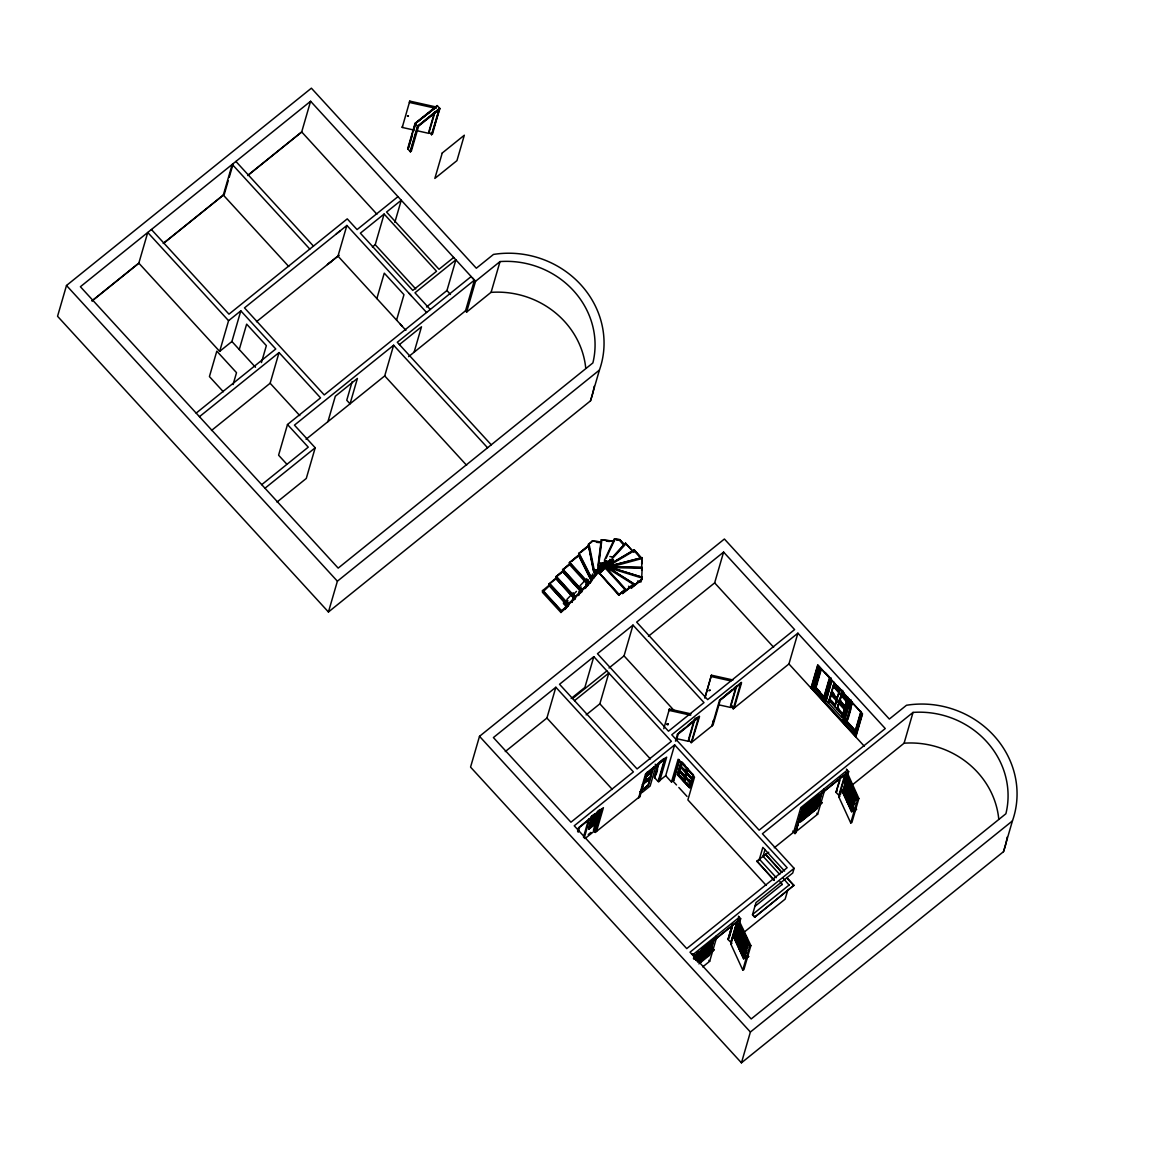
<?xml version="1.0" encoding="UTF-8"?>
<svg xmlns="http://www.w3.org/2000/svg" width="1151" height="1151" viewBox="0 0 1151 1151"><rect width="100%" height="100%" fill="white"/><g stroke="black" fill="none" stroke-linecap="round" stroke-linejoin="round"><path stroke-width="1.5" d="M712.21 949.805L713.203 948.87L714.066 949.82L710.21 953.028L713.203 948.87M820.073 802.722L821.181 801.772L822.044 802.736L818.188 805.945L821.181 801.772M820.505 803.197L810.175 811.354L809.182 814.735L817.109 808.347L817.656 804.491L816.678 807.873L808.75 814.261M854.862 808.606C853.668 810.563 853.51 810.563 854.862 808.606L855.164 809.772M641.668 564.004L641.826 560.609M641.582 568.695L642.172 557.616L611.267 565.529L611.095 568.119M641.683 578.162L642.2 567.472L609.901 566.781L610.98 566.421L611.426 568.263M606.016 567.27L633.438 584.449L632.849 586.506L642.085 579.068L642.229 577.255L609.397 567.098L642.229 577.255M606.174 560.58L603.901 567.011M604.174 567.472L603.915 566.364M745.1 956.495L743.086 953.388L745.1 958.006L743.086 953.388M853.121 809.268L848.316 798.722L849.452 798.29L853.668 807.484M597.93 566.335L601.225 539.833L614.433 541.157M594.621 575.313L597.599 571.918M598.391 565.098L601.282 541.963L592.175 541.056L588.434 544.236L593.93 571.86M601.815 540.121L598.132 570.076L601.772 568.249L603.858 563.026M745.747 956.121C747.661 959.661 744.035 955.272 746.884 955.69L747.431 957.128L746.855 955.877M747.992 955.445L748.567 956.697L747.258 953.56M588.434 544.236L594.693 575.083L598.649 571.817L599.124 568.407M613.037 559.89L610.534 568.493M436.085 108.367L409.54 102.468L409.77 101.115L436.358 107.029L415.856 123.028L413.439 131.358M690.729 715.203L669.163 710.412L669.393 709.059L691.003 713.865M731.101 680.96L711.203 676.543L711.433 675.191L733.043 679.996M611.167 567.889L611.195 565.76L642.172 557.616M413.856 130.034L402.231 127.444L402.505 126.106M409.54 102.468L409.77 101.115L402.231 127.444M417.18 130.768L428.819 133.358L429.107 132.02M669.163 710.412L669.393 709.059L663.782 728.712M676.802 738.712L688.442 741.302L688.73 739.964M704.858 698.182L711.433 675.191L705.146 696.844M718.843 704.844L730.482 707.433L730.77 706.095M66.499 285.491L57.55 316.28L328.438 611.987L590.477 400.865L599.426 370.075A92.368 86.167 16.2 0 0 493.477 254.429L476.327 268.226L311.389 88.181L66.499 285.491L337.387 581.197L328.438 611.987M163.399 243.336L223.323 195.066L232.229 164.392L309.792 249.048M228.243 180.707L224.272 194.39L163.37 243.451M229.236 177.297L233.207 163.615M92.094 300.785L138.825 263.133L219.668 351.372L228.574 320.697L240.818 310.842L275.765 348.983L196.174 413.108M219.668 351.372L231.912 341.502L240.818 310.842M408.576 356.666L465.536 310.784L466.601 312.094L475.536 281.304L310.597 101.259L301.663 132.048L247.71 175.513M239.264 349.53L246.645 324.122L266.356 345.631L261.435 362.579M233.077 384.549L236.516 372.679L216.805 351.156L209.424 376.578L223.337 391.772M211.496 430.488L270.14 383.24L279.046 352.566L320.553 397.872L287.491 424.518L278.585 455.192L286.657 463.997M426.575 312.468L346.883 225.438L337.977 256.112L405.9 330.294M487.564 447.768L393.628 345.228L294.44 425.136L315.201 447.782L306.281 478.456L277.003 502.052M372.406 246.961L375.212 244.717L384.117 214.043L436.546 271.276L412.792 290.412L360.364 233.178L384.117 214.043M327.934 421.64L335.315 396.232L357.414 378.42L350.033 403.843L346.753 400.26L352.163 381.628M431.596 134.739L439.912 108.568L437.15 105.547L415.051 123.344L407.67 148.767L410.432 151.788L411.367 151.04L418.633 126.063L438.862 109.762L431.596 134.739L428.834 131.718L434.143 113.388M407.943 149.069L415.324 123.646L437.423 105.849M408.591 148.019L412.461 134.696M410.159 151.486L417.54 126.078L439.639 108.266L432.531 133.991M410.432 151.788L417.827 126.38L439.912 108.568M394.822 222.373L401.267 200.231L386.563 212.057L439.006 269.291L453.695 257.464M376.866 298.569L384.261 273.147L403.972 294.67L396.577 320.079M428.819 133.358L435.107 111.705M306.051 439.279L384.722 375.902L393.628 345.228M414.101 352.22L421.496 326.798L399.397 344.609M446.933 290.627L455.882 259.838L414.979 292.786L430.273 309.49M465.508 310.899L474.442 280.11L397.296 342.264L491.247 444.804M310.597 101.259L80.397 286.728L338.178 568.119L592.88 362.925A85.85 80.095 16.2 0 0 500.023 261.579L491.089 292.368A85.85 80.095 16.2 0 1 585.758 368.306M479.507 736.323L470.558 767.113L741.445 1062.819L1003.485 851.697L1012.434 820.908A92.368 86.167 16.2 0 0 906.484 705.261L889.335 719.058L724.396 539.013L479.507 736.323L750.394 1032.03L741.445 1062.819M542.423 590.794L561.429 611.541L542.423 590.794L549.099 585.24L568.047 606.217L549.041 585.471L549.631 583.399L568.206 603.671L567.601 605.743L561.487 610.677L560.954 612.505L542.38 592.233L542.912 590.405L561.487 610.677M543.603 591.254L550.092 585.053M549.142 583.802L568.148 604.548L549.142 583.802L555.818 578.248L574.766 599.225L555.76 578.478L556.35 576.406L574.924 596.678L574.32 598.736L568.206 603.671M581.557 591.988L574.867 597.556L555.861 576.809L562.551 571.241L581.485 592.218L562.479 571.471L563.084 569.414L581.643 589.686L581.054 591.743L574.924 596.678M562.594 569.803L569.27 564.249L588.204 585.226L581.6 590.549L562.594 569.803L569.198 564.479L569.803 562.422L588.377 582.679L587.773 584.751L581.643 589.686M569.371 562.58L588.319 583.557L591.485 581.01L578.622 555.127L569.313 562.81L578.565 555.357L579.154 553.3L591.787 578.349L594.448 576.205L595.053 574.148L589.01 543.776M578.723 553.473L591.643 579.126L594.664 576.694L591.571 579.356L578.651 553.703L588.478 545.617L593.441 571.141M564.58 608.39L565.155 608.879M564.911 609.066L567.385 600.577L565.098 609.426M565.342 609.224L567.846 600.621M571.054 601.599L572.076 602.232L571.342 601.282M573.86 595.081L571.889 601.872M571.831 602.433L574.32 593.815M588.478 545.617L578.651 553.703M574.867 597.556L555.933 576.579M592.175 541.056L601.282 541.963M577.816 594.477L578.55 595.427L578.032 594.405M580.334 588.276L578.363 595.081L580.579 588.089M578.55 595.427L581.054 586.823M581.6 590.549L588.823 584.334L589.427 582.262M582.708 589.269L582.104 591.326L575.989 596.261L575.385 598.319L569.256 603.253L568.666 605.325L560.954 612.505M584.507 587.6L585.327 587.888M505.275 751.574L546.912 718.037L555.847 687.248L633.41 771.904L570.954 822.217L493.405 737.561L555.847 687.248M585.082 588.075L587.053 581.284M585.269 588.434L588.017 579.629L585.514 588.233M588.319 583.557L592.247 580.003L592.722 577.73L593.513 578.133M601.225 539.833L614.361 541.373M592.305 575.486L590.319 582.277M589.744 581.787L590.262 582.823L592.549 573.975M590.262 582.823L592.506 575.745M593.269 578.334L595.973 569.63M596.103 573.73L595.513 575.788L592.679 577.845L593.456 578.68L596.189 569.874M598.635 567.659C599.484 570.982 594.592 575.486 596.448 574.191M596.204 574.378L598.419 567.385M596.391 574.737L599.124 565.932M598.649 571.817L599.254 569.745L603.239 568.767L603.843 566.709M599.47 569.213L600.045 570.263L599.714 569.169M598.793 572.651L605.469 567.098L625.497 589.269L618.878 594.592L598.793 572.651L605.469 567.098M601.872 563.084L600.189 569.731M628.575 586.247L631.453 588.06L632.057 586.003L622.547 593.657L623.151 591.585L618.72 595.168L599.225 573.126L605.34 568.191L625.007 589.657L624.403 591.729L634.014 583.802L607.483 567.055L633.956 584.032M600.045 570.263L602.16 562.94M600.318 570.119L602.318 563.227M605.8 567.112L601.34 566.853L606.361 566.35M599.182 570.062L601.844 568.033M602.548 570.623L601.786 569.788L604.03 562.71M602.031 569.918L604.505 561.415M602.275 569.716L604.246 562.925M603.858 567.443L605.858 560.551M604.232 567.04L605.714 561.947M625.914 543.862L606.778 564.637L609.21 566.278L609.109 567.285L605.728 564.824L608.75 561.371M605.555 568.335L607.555 561.443M605.8 568.465L607.8 561.242M624.259 544.466L619.756 539.56L614.332 539.013L619.684 539.79L624.187 544.696M606.045 568.263L608.03 561.458M607.44 568.076L609.857 559.429M607.512 568.335L610.116 559.631M607.757 568.465L610.26 559.53M608.001 568.263L610.476 559.774L605.728 564.824M610.231 565.918L609.426 564.45L634.172 549.861L641.582 558.249L634.172 549.861M609.311 568.522L612.044 559.717L609.555 568.637M609.555 568.321L612.044 559.717M611.123 566.594L610.361 566.853L611.843 561.76M610.893 568.436L613.411 559.631M612.692 557.257L625.54 543.157L634.014 552.408M593.815 656.66L559.53 684.284L637.078 768.94L671.364 741.316L593.815 656.66L584.866 687.449L571.155 698.499M618.72 595.168L625.568 589.039M586.147 714.872L599.858 703.822L608.807 673.033L574.522 700.657M641.567 570.162L642.1 568.321L611.627 567.572M642.2 567.472L610.965 566.925M637.525 581.025L640.848 582.075L642.129 578.104L609.498 568.019M642.085 579.068L632.906 586.276M609.023 667.983L624.043 655.883L632.992 625.094L703.995 702.599L668.486 731.202L597.484 653.71L632.992 625.094M577.543 831.108L578.536 827.713L603.412 807.671L596.506 831.425L595.47 830.288L594.233 831.295L595.268 832.418L638.776 797.37M578.162 832.259L579.6 827.296L602.002 809.254L595.268 832.418M583.456 837.122L588.751 818.908M584.219 837.957L589.513 819.742M591.283 819.411L592.434 815.469L589.384 828.447L589.6 825.224M598.304 821.253L588.693 829.224L592.535 815.599M595.096 819.958L594.333 822.591L595.326 823.656L598.477 810.808M596.319 815.742L595.556 818.361L596.549 819.44L590.607 824.217L589.729 823.267M594.42 816.059L596.793 814.145L597.556 811.527M594.779 823.066L595.542 820.433M591.197 819.699L597.34 814.735L597.988 812.002M595.643 820.562L594.88 823.181L588.837 827.842M597.34 814.735L598.103 812.117M599.527 817.037L597.153 818.951L596.606 818.347L598.98 816.433L596.535 818.634L595.93 823.166L596.146 819.944M596.606 818.347L597.369 815.728M598.606 811.513L598.391 814.721L600.764 812.807M593.398 830.375L594.837 825.411M597.153 818.951L598.304 815.009L600.678 813.095M598.391 814.721L599.095 810.318M594.233 831.295L600.477 809.772M645.51 774.206L638.604 797.96L639.841 796.952L646.574 773.789L665.235 758.754L658.516 781.917L659.753 780.91L666.659 757.171L645.51 774.206L647.725 771.616M639.438 796.492L646.574 773.789M644.474 781.903L645.984 776.695L652.344 771.832L646.128 776.839C637.855 792.492 661.422 765.933 644.618 782.047M653.509 767.185L652.516 771.256L646.301 776.263L646.92 773.501M646.301 776.263L647.438 772.35M645.164 781.141L646.517 776.479L645.294 781.284L650.315 777.242L651.667 772.594M647.74 772.235L646.977 775.486L647.884 772.393M652.761 768.206L651.854 771.299M640.273 791.759L648.473 785.155L650.502 778.205L642.287 784.809M650.833 777.04L652.214 771.674M656.372 764.523L650.128 786.047L642.129 792.492M658.199 764.135L654.343 777.371L658.099 781.471L664.818 758.293M654.761 777.831L659.091 762.94M656.084 774.681L657.566 769.587M648.416 636.244L714.656 582.881L723.605 552.092L794.607 629.597L707.664 699.635L636.661 622.13L723.605 552.092M675.479 741.1L677.45 734.309L699.261 716.21M659.926 780.335L665.695 775.688L674.644 744.898L787.155 867.71L686.744 948.597L574.234 825.785L674.644 744.898M676.313 740.654L678.256 733.993L698.484 717.706L691.219 742.683L688.456 739.661M665.695 775.688L671.493 782.018L678.126 759.214L694.513 777.098L687.881 799.902L766.163 885.349M676.5 784.939L672.99 781.097L679.234 759.588M674.328 778.752L679.608 760.552M677.45 774.839L681.334 761.789L693.564 775.155L689.809 788.09L677.45 774.839L681.334 761.789M685.636 776.911L690.974 782.881L689.219 787.313L678.083 775.141L681.665 762.768L685.334 765.847L682.284 762.279L678.572 774.752L683.867 780.536L687.579 768.062L685.823 772.494L680.529 766.71L681.637 765.818L680.442 766.998L685.737 772.781L684.6 776.709L679.306 770.925L680.399 770.033L679.219 771.213L684.514 776.997L683.377 780.925L684.356 780.133M688.931 737.992L694.254 719.663M688.442 741.302L695.218 717.979M699.549 716.512L691.88 741.632M687.751 769.976L684.413 781.126L689.708 786.91L690.845 782.982L685.55 777.198L683.924 781.529L685.018 780.637M685.751 776.81L691.06 782.594L690.442 783.083L685.147 777.313L687.392 772.479M691.665 778.867L686.37 773.084L687.521 769.156M689.219 787.313L693.305 774.537M690.931 782.694L692.082 778.767M691.434 781.284L692.197 778.666M713.303 720.483L712.095 725.864L719.49 700.441L741.302 682.342M735.806 687.464L730.482 705.793L733.259 708.815L788.939 663.954L797.888 633.179L885.263 728.554L759.142 830.173L671.767 734.784L797.888 633.179M730.482 707.433L736.769 685.78M733.259 708.815L740.525 683.823L720.296 700.125L713.03 725.116L691.219 742.683M741.575 682.644L734.194 708.066L732.007 705.678M693.463 958.582L694.456 955.157M693.895 959.056L694.887 955.632L693.578 954.193M696.01 957.531L696.988 954.15L704.916 947.777L703.937 951.158L696.01 957.531L696.556 953.675L699.204 951.546M695.132 959.287L696.571 954.323M700.283 961.747L701.261 958.351L697.305 961.545M702.009 955.79L701.333 958.136L697.377 961.315M704.484 947.287L703.491 950.683L695.578 957.057M702.498 955.402L701.822 957.733L709.75 951.345L710.757 947.848M702.901 954.006L703.578 951.676M697.736 962.02L701.765 958.61L702.786 955.114L701.909 954.15M696.254 960.193L702.858 954.884L703.865 951.388L702.988 950.424M709.649 949.704L710.325 947.374L711.203 948.338L710.181 951.834L702.196 958.438L700.772 961.344L708.699 954.97M711.203 948.338L703.275 954.711L702.254 958.207L701.391 957.258M712.282 944.611L704.354 950.985L703.347 954.481L711.26 948.107L712.282 944.611L711.404 943.647M704.426 950.755L705.405 947.374L713.332 941L712.34 944.381L703.98 950.28L711.908 943.906M713.879 940.367L709.548 955.272L698.902 963.862M712.325 949.287L712.814 947.59M712.627 949.618L712.944 947.489M702.743 966.869L709.692 961.286L716.67 937.259L715.793 936.31M738.007 918.412L750.884 945.604L743.906 969.631L742.755 970.063L730.914 944.18L731.892 943.388L728.007 939.475L732.482 924.08M728.007 939.475L732.094 925.749M728.626 938.971L732.381 926.051M729.432 936.54L732.281 926.728M736.813 922.052L730.856 942.568L736.511 923.562M730.914 944.18L737.892 920.153L749.733 946.036L742.755 970.063M733.388 938.238L737.388 924.512M774.148 880.414L756.955 861.193L765.516 854.287L782.09 872.372M739.733 921.965L740.683 918.685L738.381 916.182M734.885 939.417L736.439 935.821L740.64 945.014L739.086 948.625L734.885 939.417L736.439 935.821M740.079 945.23L735.935 935.806L736.957 932.31L738.093 931.878M742.366 940.856L741.23 941.288L737.014 932.08L738.036 928.584L739.172 928.152M741.23 941.288L742.237 937.792L738.093 928.353L739.647 924.757L743.863 933.95L739.359 949.201L743.56 958.395L744.553 955.013L740.41 945.59L741.546 945.158M740.712 944.798L736.511 935.59L737.187 933.26M739.647 924.757L738.669 928.138L742.309 937.561L743.287 934.18L739.086 924.972M811.225 688.284L817.944 665.134M765.041 849.496L762.969 856.603L768.724 852.258M818.577 665.897L861.423 712.67M818.663 666.602L812.405 688.111L813.628 687.133L819.368 667.364M818.706 668.688L813.412 686.888L825.008 699.549M765.516 854.287L780.81 871.422M736.957 932.31L741.158 941.518L740.136 945.014L741.287 944.583M820.605 668.501L814.807 688.413L816.03 687.42L821.109 669.997M820.807 668.947L815.469 687.32L824.274 696.93L829.123 680.227M817.095 682.169L815.642 687.176L820.044 691.981M818.059 678.831L820.98 668.817M741.992 941.878L740.971 945.374L744.611 954.783L745.632 951.287L741.417 942.093L742.568 941.662L746.769 950.855M744.122 934.54L743.143 937.921L746.783 947.331L747.762 943.949L743.546 934.756L747.632 942.194M794.104 868.329L690.01 952.179L751.186 1018.952L1005.888 813.757A85.85 80.095 16.2 0 0 913.031 712.411L762.422 833.756L794.104 868.329L792.737 873.019L756.006 902.614L752.452 914.815L754.639 917.203L793.917 885.292L786.824 877.551M746.265 950.841L746.711 947.561L742.568 938.137L743.719 937.705L747.848 947.129L746.711 947.561M745.517 953.402L746.193 951.071L742.064 941.647L743.071 938.151L747.287 947.345M746.769 956.409L746.855 958.481L747.186 956.251L745.862 956.927M746.855 958.481L747.387 956.682L746.021 957.272M823.785 700.527L830.029 679.018L831.252 678.025M827.9 689.622L829.339 684.658M831.123 680.198L824.879 701.722L826.101 700.729L831.885 680.428M831.655 680.629L826.101 700.729M834.216 682.298L828.303 702.671L829.281 701.88M836.417 701.808L835.137 706.196L829.454 699.995L831.209 694.096M829.77 700.182L832.245 691.693M833.223 688.298L834.705 683.205M792.708 831.094L795.01 833.612L802.132 809.095L848.661 771.602L846.359 769.084M795.01 833.612L802.434 808.06L819.095 794.636M795.528 833.18L802.405 808.721L847.884 772.076L847.122 775.515M795.355 832.993L802.866 808.534M809.987 808.707L809.311 811.038L801.312 817.656L800.333 821.037L808.261 814.649L809.239 811.268M801.729 816.26L802.405 813.93L810.318 807.542M802.808 812.534L803.484 810.203L811.412 803.815L810.39 807.311L802.463 813.699M804.549 807.225L800.218 822.131L817.527 808.189L821.857 793.284M782.234 884.601L779.918 881.623M809.685 811.743L801.758 818.131L800.779 821.512L808.693 815.124L809.685 811.743L808.808 810.793L802.204 816.117M803.11 809.498L803.988 810.448L804.966 807.067L812.894 800.679L811.915 804.06L803.916 810.678L802.909 814.174L810.822 807.786L811.843 804.29L810.966 803.34M834.648 706.599L836.345 700.729M838.575 693.06L836.878 698.916L838.691 694.082M839.899 688.499L838.906 691.924L839.151 689.722M842.086 690.888L841.093 694.298L842.072 693.521L845.481 697.233M842.489 696.067L841.309 695.003L839.611 700.858L841.05 701.002M829.943 699.607L828.965 700.398L842.503 715.174L837.324 708.584L839.079 702.685L836.835 708.973L839.511 702.326M840.043 700.499L841.741 694.657L839.065 701.29L840.043 700.499L845.726 706.7M806.232 812.692L808.865 810.563L809.541 808.232M812.016 799.729L811.038 803.11L811.915 804.06M810.477 808.319L810.232 811.124L818.16 804.736L819.167 801.24L818.303 800.29L810.376 806.678M819.383 796.564L820.26 797.514L819.239 801.01L811.311 807.398L811.901 803.427L819.814 797.039M811.311 807.398L812.333 803.902L820.318 797.283L821.31 793.902L813.383 800.29L812.405 803.671L812.951 799.816M810.764 808.016L802.837 814.404L801.815 817.901L809.743 811.513L810.764 808.016L809.887 807.067L803.355 812.16M810.232 811.124L811.254 807.628L819.167 801.24M787.845 889.852L785.155 899.118L744.769 931.648M789.183 885.22L783.327 878.386M826.116 700.297L841.841 717.461L847.769 697.089M842.992 714.785L844.273 710.383L843.05 714.742L842.748 712.987M845.654 705.635L846.503 702.714L845.712 705.592M817.627 802.621L818.303 800.29M754.639 917.203L793.917 885.292M810.175 811.354L817.714 804.261L818.735 800.765L811.254 807.628M819.483 798.204L818.807 800.535L810.88 806.923M848.56 699.391L842.345 720.785L843.568 719.807M847.395 706.628L848.834 701.693M849.654 700.585L843.438 721.979L845.884 720.008M820.605 802.535L821.095 800.837M850.877 699.592L844.661 721.001L856.042 733.417L854.819 734.41L861.063 712.886M795.442 832.087L817.656 814.189L824.648 790.162L823.771 789.212M849.726 706.772L851.179 701.808M852.1 701.75L846.057 722.526L847.496 720.799L846.273 721.778L855.078 731.389L855.697 730.899L846.891 721.289L851.74 704.599M852.057 703.06L846.719 721.432L855.524 731.043L860.862 712.67M847.985 719.13L850.891 709.102M847.294 772.753L858.862 798.521L851.884 822.533L850.733 822.965L838.892 797.082L839.87 796.305L835.986 792.377L840.46 776.983M835.986 792.377L839.885 780.579M860.905 711.361L854.862 732.137L856.085 731.144M856.517 731.777L857.955 726.842M858.919 723.547L860.344 718.598M862.3 713.62L855.668 736.439L811.067 687.751L817.699 664.947L862.545 713.821L855.812 736.971M838.834 795.485L844.791 774.954M838.892 797.082L845.381 774.781M840.374 794.578L841.87 789.428M843.856 782.565L845.352 777.429M847.712 774.868L848.661 771.602M847.64 801.312L848.618 797.931L844.474 788.507L845.496 785.011L849.711 794.204L847.064 801.528L842.863 792.334L843.841 788.953L845.05 788.291L848.56 795.96M846.014 781.5L844.992 784.996L849.136 794.42L848.114 797.916L843.913 788.723L844.92 785.227L846.129 784.565L850.344 793.758L849.193 794.19L850.215 790.694L846.014 781.5L847.15 781.069L851.352 790.262L850.215 790.694M849.323 785.442L851.423 790.032L850.287 790.464L846.071 781.27L847.05 777.889M844.417 788.737L843.424 792.118L846.935 799.787M846.244 782.45L845.568 784.781L849.769 793.974L850.79 790.478L846.575 781.284M850.287 790.464L851.265 787.083M852.517 807.93L851.539 811.311L847.337 802.103L848.316 798.722M848.373 798.492L849.395 794.996L850.546 794.564L854.747 803.772L853.61 804.204L852.589 807.7L848.373 798.492L849.524 798.06M853.61 804.204L849.467 794.765L850.474 791.269L851.625 790.838L855.826 800.046M856.301 796.65L854.747 800.247L850.546 791.039L851.524 787.658M848.891 798.506L847.899 801.887L852.114 811.095M850.474 791.269L854.689 800.477L853.668 803.973L854.819 803.542L850.603 794.334L851.28 792.003M851.625 806.204L853.064 810.923L852.474 809.628M850.733 822.965L857.711 798.952L845.87 773.069M853.999 810.175L855.366 809.585L854.833 811.383L854.934 809.743M852.704 784.594L904.096 743.201L913.031 712.411M601.34 566.853L602.923 563.371M604.376 560.35L614.332 539.013M606.073 558.293L614.965 539.315M601.412 569.011L601.772 568.249M407.368 116.05L408.288 116.352M407.684 115.906L408.432 115.877M668.184 724.267L666.947 723.921L668.012 723.778M710.095 690.413L708.858 690.629L710.095 689.953M608.39 565.645L607.656 566.58L608.62 565.961M612.332 557.487L625.54 543.157M711.98 948.352L713.16 948.942M566.839 599.513L573.313 592.707M572.061 595.959L576.464 591.369M580.032 585.715L586.765 578.723M709.779 952.553L712.57 950.294M247.738 175.398L301.691 131.933L376.909 214.187M92.066 300.9L138.796 263.248L147.745 232.473L228.574 320.697M415.856 123.028L436.358 107.029M346.883 225.438L244.487 307.878L324.237 394.922L471.176 276.542M397.987 196.648L357.083 229.596L347.257 218.863L228.977 314.165L151.414 229.509M256.457 321.733L339.013 255.263L327.416 264.557L331.114 261.637M199.454 416.691L279.046 352.566M426.517 306.986L446.962 290.512L450.458 294.483M500.023 261.579L475.492 281.333L472.255 277.722M466.601 312.094L491.117 292.253M261.723 484.657L308.252 447.163L287.491 424.518M264.989 488.225L315.201 447.782M337.387 581.197L599.426 370.075M590.06 543.358L591.945 541.848M581.543 551.818L588.147 546.495M572.105 560.997L578.363 555.947M564.134 568.997L570.263 564.062M555.861 576.809L562.479 571.471M557.415 575.989L563.544 571.054M550.696 582.981L556.811 578.061M597.283 571.601L600.434 569.098M595.053 574.148L597.527 572.148M601.786 569.788L602.793 570.436M599.052 573.702L602.376 571.025M588.377 582.679L591.182 580.421M568.148 604.548L574.824 598.995M561.429 611.541L568.105 605.987M624.475 591.499L634.014 583.802M631.453 588.06L641.452 580.018M572.579 698.542L606.865 670.918M684.068 728.454L677.45 734.309M688.212 725.116L697.88 717.318M731.633 690.125L719.49 700.441M734.396 687.91L737.158 685.679M590.549 817.239L594.707 813.901M597.47 811.671L600.232 809.441M600.678 809.642L592.448 816.275M658.3 763.099L663.595 758.84M648.833 771.184L663.494 759.372M600.318 812.333L597.757 814.419L598.304 815.009M591.312 819.814L597.254 815.023L596.103 818.965L590.089 824.03M597.858 814.534L600.246 812.62M646.157 776.105L652.516 771.256M589.629 823.152L593.182 820.275M590.06 823.627L596.002 818.836L597.139 814.908L597.686 815.498L591.743 820.289L590.88 819.339M589.585 826.418L595.053 822.217M642.747 784.407L650.358 778.047M595.384 822.562L597.873 820.778M588.693 829.224L598.29 821.483M640.891 790.795L647.955 785.356L649.811 778.968M640.129 791.615L648.473 785.155M588.233 834.547L590.851 832.432M585.053 838.547L595.556 830.101M678.083 775.141L679.176 774.263M671.493 782.018L673.954 780.047M672.99 781.097L673.839 780.407M685.737 772.781L686.442 772.004L681.018 766.307M686.37 773.084L687.478 772.206M684.6 776.709L685.205 776.22L679.91 770.436M684.514 776.997L685.133 776.508L679.795 770.537M685.147 777.313L686.241 776.421M691.334 782.579L690.355 783.371L685.061 777.587M816.246 686.687L815.023 687.679L823.828 697.276L824.447 696.787M834.202 684.931L833.223 685.723L846.776 700.499L847.755 699.722M824.835 697.031L823.612 698.024L829.655 677.248L825.253 672.443M844.978 705.29L844.748 707.491L831.195 692.715L832.173 691.924L834.417 694.37M841.841 717.461L842.82 716.67M847.323 770.148L800.794 807.628L793.672 832.144L774.263 847.783M821.872 792.406L824.648 790.162M804.535 806.592L812.462 800.204L811.469 803.585L803.556 809.973M815.584 797.686L819.541 794.492M805.686 807.599L809.714 804.175M811.455 802.952L815.483 799.528M811.959 803.197L819.886 796.809M812.002 808.045L815.958 804.851M809.297 810.39L815.901 805.081M799.902 820.562L807.815 814.174L808.693 815.124M809.628 812.721L816.232 807.398L817.109 808.347M818.232 805.815L822.044 802.736M800.679 820.102L807.34 814.75M810.002 812.592L816.663 807.225M836.935 791.082L836.604 791.888M756.854 861.538L759.3 859.567L762.84 847.366L784.579 871.091M692.816 954.726L739.359 917.232M701.391 949.561L716.67 937.259M754.783 906.456L782.335 884.27M708.93 943.705L711.577 941.576M740.683 918.685L694.154 956.179L691.852 953.661M695.132 956.582L701.736 951.258M703.477 950.035L711.476 943.417L712.34 944.381M695.506 957.287L703.434 950.899L702.412 954.409L695.751 959.948M695.952 957.761L703.865 951.388M695.377 959.243L699.333 956.049M705.103 951.402L702.47 953.532L703.275 954.711M695.305 959.474L699.276 956.28M702.398 953.762L705.045 951.632M702.844 954.237L710.829 947.633L711.836 944.122L704.354 950.985M789.284 884.889L752.553 914.484L754.739 916.858M696.182 960.423L702.786 955.114M706.671 952.999L709.304 950.87M698.182 960.006L700.83 957.877L701.707 958.841L700.714 962.222L699.851 961.258M701.75 957.963L709.678 951.575M702.973 958.74L708.253 954.481L709.131 955.445L710.109 952.05L709.246 951.1L701.319 957.488L702.196 958.438M710.253 952.899L714.066 949.82M702.024 959.689L708.685 954.323M750.394 1032.03L1012.434 820.908M336.322 233.883L340.034 230.963M609.354 564.681L634.1 550.077M634.546 550.566L610.275 564.882L610.764 565.587M846.071 781.27L847.222 780.838M852.675 787.226L851.121 790.823L855.322 800.031M842.863 792.334L844 791.902M850.546 791.039L851.682 790.608L855.898 799.816L854.689 800.477M849.136 794.42L850.272 793.989L846.071 784.795M849.467 794.765L850.603 794.334M847.337 802.103L848.474 801.672L851.28 807.815M857.711 798.952L858.862 798.521M853.164 807.484L851.625 802.664M855.452 809.901L856.589 809.57L855.97 808.347M738.093 928.353L739.244 927.922M737.014 932.08L738.165 931.648M743.287 934.18L744.438 933.734L741.632 927.605M742.237 937.792L738.597 928.368L737.59 931.864L741.158 941.518M742.51 938.367L743.647 937.936M742.625 941.432L741.489 941.863L745.69 951.057M740.338 945.805L741.489 945.374M747.762 943.949L748.898 943.518M739.359 949.201L740.496 948.769M749.733 946.036L750.884 945.604M744.553 955.013L740.913 945.59L739.92 948.985L744.136 958.179M745.719 956.395L746.855 955.963M745.949 957.1L747.085 956.668M747.474 956.985L748.625 956.553M642.071 558.494L612.059 566.68M602.376 566.191L606.189 566.695M667.709 724.166C665.321 724.238 669.407 725.432 667.58 724.339M616.432 540.049L619.526 540.351L624 545.243M606.419 541.171L609.555 541.488M596.549 542.308L601.153 542.768M833.77 685.277L835.209 685.435M831.741 692.269L833.18 692.413M843.079 694.01L841.64 693.866L842.575 690.485L841.64 693.866L847.323 700.067M829.511 699.952L830.95 700.11L834.878 704.398L835.194 706.153M838.82 708.685L837.367 708.541L839.021 702.729L844.762 708.887M609.915 556.566L612.26 556.839M605.786 564.594L609.181 567.055M600.29 562.997L601.786 565.112L600.203 563.314M415.051 123.344L417.827 126.38M837.626 686.025L844.359 693.362M836.475 687.406L839.885 691.132M833.712 685.32L839.453 691.478M841.309 695.003L846.992 701.204M846.935 701.247L841.252 695.046L839.554 700.901L845.28 707.059M846.445 701.65L833.382 686.471L831.684 692.312L837.424 698.47L837.122 696.715M831.151 694.139L834.619 697.823M830.662 694.528L844.215 709.318M832.216 702.081L834.489 704.57M837.813 708.196L843.496 714.397M811.311 686.917L855.912 735.604M714.656 582.881L773.63 647.25M788.939 663.954L864.257 746.179M375.212 244.717L415.727 288.93M635.467 552.322L641.424 558.825M625.468 543.373L632.791 551.372M819.454 796.334L820.318 797.283M235.912 161.442L313.46 246.098M605.397 567.328L625.497 589.269M818.361 800.06L819.239 801.01M598.851 572.421L618.95 594.362M816.793 813.239L817.656 814.189M809.959 806.837L810.822 807.786M595.901 573.586L596.635 574.536M808.865 810.563L809.743 811.513M804.103 806.117L804.966 807.067M803.053 809.728L803.916 810.678M589.787 581.687L590.506 582.622M223.323 195.066L288.757 266.5M562.652 569.572L581.658 590.319M384.722 375.902L466.615 465.292M794.578 831.137L795.888 832.561M624.043 655.883L674.587 711.059M681.665 762.768L692.816 774.94M786.723 877.882L793.816 885.637M684.802 769.285L686.931 771.602M686.859 772.695L692.283 778.378L691.593 779.155L686.284 773.371M680.932 766.595L686.356 772.278M686.773 772.983L691.132 777.5M763.07 856.272L779.759 874.472M689.42 779.889L691.55 782.205M679.709 770.825L685.003 776.594M759.401 859.222L776.306 877.681M680.241 775.414L684.471 780.047M687.147 782.953L690.327 786.421M678.687 774.652L683.982 780.436M684.528 781.025L689.823 786.809M756.955 861.193L774.249 880.083M678.831 787.485L687.032 796.434M599.858 703.822L650.387 758.969M655.207 764.235L657.609 766.854M231.912 341.502L255.493 367.255M270.14 383.24L299.792 415.612M740.093 919.361L694.614 956.006M546.912 718.037L612.346 789.457M596.793 814.145L597.772 815.225L591.83 820.001L590.952 819.052M595.916 819.124L596.463 819.728L590.521 824.504L589.974 823.915M710.383 947.144L711.26 948.107M704.527 946.424L705.405 947.374M703.06 950.194L703.937 951.158M708.815 960.322L709.692 961.286M701.981 953.92L702.858 954.884M700.901 957.646L701.765 958.61M409.123 293.361L411.281 295.764M400.203 324.035L402.375 326.438M609.44 564.465L610.677 567.155M578.565 555.357L591.485 581.01M847.999 776.652L857.207 796.78M848.33 779.198L851.136 785.342M852.805 788.982L855.61 795.111M846.647 781.054L850.848 790.248M855.265 800.262L851.049 791.054L850.028 794.55L854.243 803.758M854.171 803.988L849.97 794.78L848.949 798.276L853.092 807.7M844.992 788.521L849.193 797.715M843.841 788.953L848.057 798.147M844.705 793.427L847.51 799.571M843.669 791.557L847.927 800.837M849.337 803.945L852.172 810.131M742.15 928.382L747.114 939.216M739.949 929.461L742.683 935.821M738.856 933.188L741.661 939.317M743.33 942.957L746.136 949.086M738.798 933.418L741.604 939.547M737.014 935.605L740.51 943.273M742.251 946.683L744.985 953.042M736.726 940.525L739.532 946.654M741.201 950.294L744.006 956.423M736.41 940.194L739.244 946.381M740.654 949.474L744.193 957.215M735.46 939.202L739.661 948.41M611.008 566.306L610.965 567.544M594.52 575.975L594.592 576.924M610.749 566.925L610.764 568.277M594.161 386.304A92.368 86.167 16.2 0 1 590.477 400.865M904.096 743.201A85.85 80.095 16.2 0 1 998.766 819.138M1007.168 837.137A92.368 86.167 16.2 0 1 1003.485 851.697M442.229 153.025L434.848 178.434L456.947 160.636L464.328 135.214L442.229 153.025M738.884 924.167L734.554 939.072L743.762 959.2L748.092 944.295L738.884 924.167M846.863 777.083L842.532 791.989L851.74 812.117L856.071 797.211L846.863 777.083M563.386 603.138L565.184 605.109L563.501 603.153"/></g></svg>
